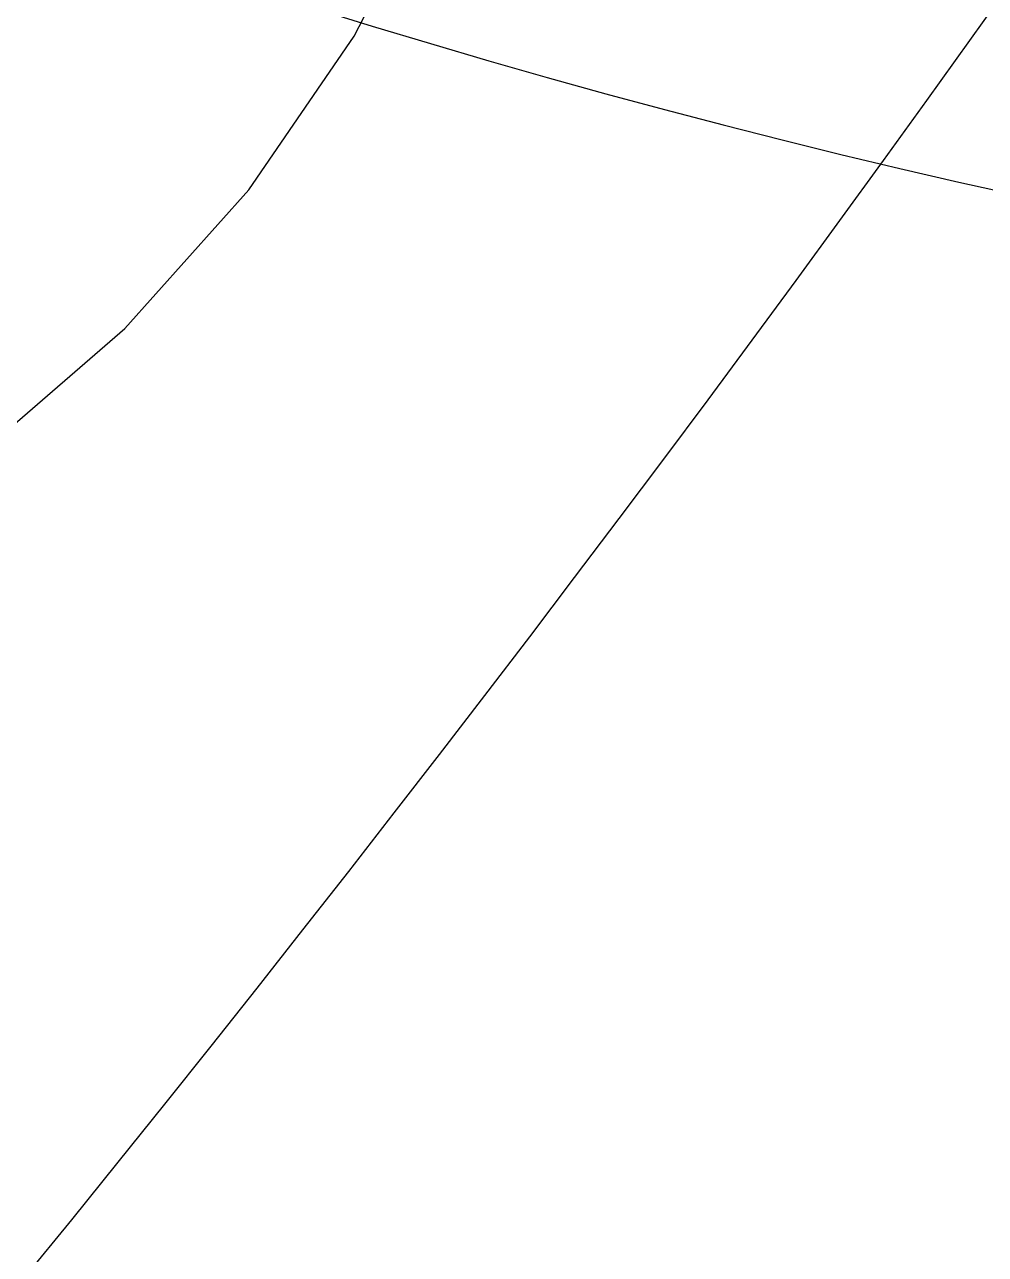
# Model space of a CAD drawing. Extents: x 11992 to 29481, y -6727 to 6811.
# Drawn here: x 20330.5 to 20561.9, y 4010.6 to 4306.7 of the extents above; entities that cross this region are included whole.
import ezdxf

# ---------------------------------------------------------------- set-up
doc = ezdxf.new("R2010")
doc.units = 0
doc.header["$MEASUREMENT"] = 0
doc.layers.get('0').update_dxf_attribs({"color": 8, "linetype": 'CONTINUOUS'})
doc.layers.add('zoylight 5回路', color=4, linetype='CONTINUOUS')

msp = doc.modelspace()

# ---------------------------------------------------------------- linework, layer by layer
for p, q in [((20409.89, 4303.9, -1596.24), (20430.37, 4344.02, -1596.24)), ((20384.52, 4266.95, -1596.24), (20409.89, 4303.9, -1596.24)), ((20354.68, 4233.59, -1596.24), (20384.52, 4266.95, -1596.24)), ((20320.79, 4204.24, -1596.24), (20354.68, 4233.59, -1596.24))]:
    msp.add_line(p, q)
at = {"layer": 'zoylight 5回路', "linetype": 'Continuous'}
for centre, radius, start, end in [((15712.93, 6983.71), 6068.86, 309.830375, 345.263268), ((18411.61, 6014.7), 3024.99, 293.27488, 349.04301), ((15734.67, 7753.44), 5930.63, 314.924439, 337.021951), ((20996.22, 6210.75), 1991.3, 243.23033, 297.12454)]:
    msp.add_arc(centre, radius, start, end, dxfattribs=at)

doc.saveas('drawing.dxf')
